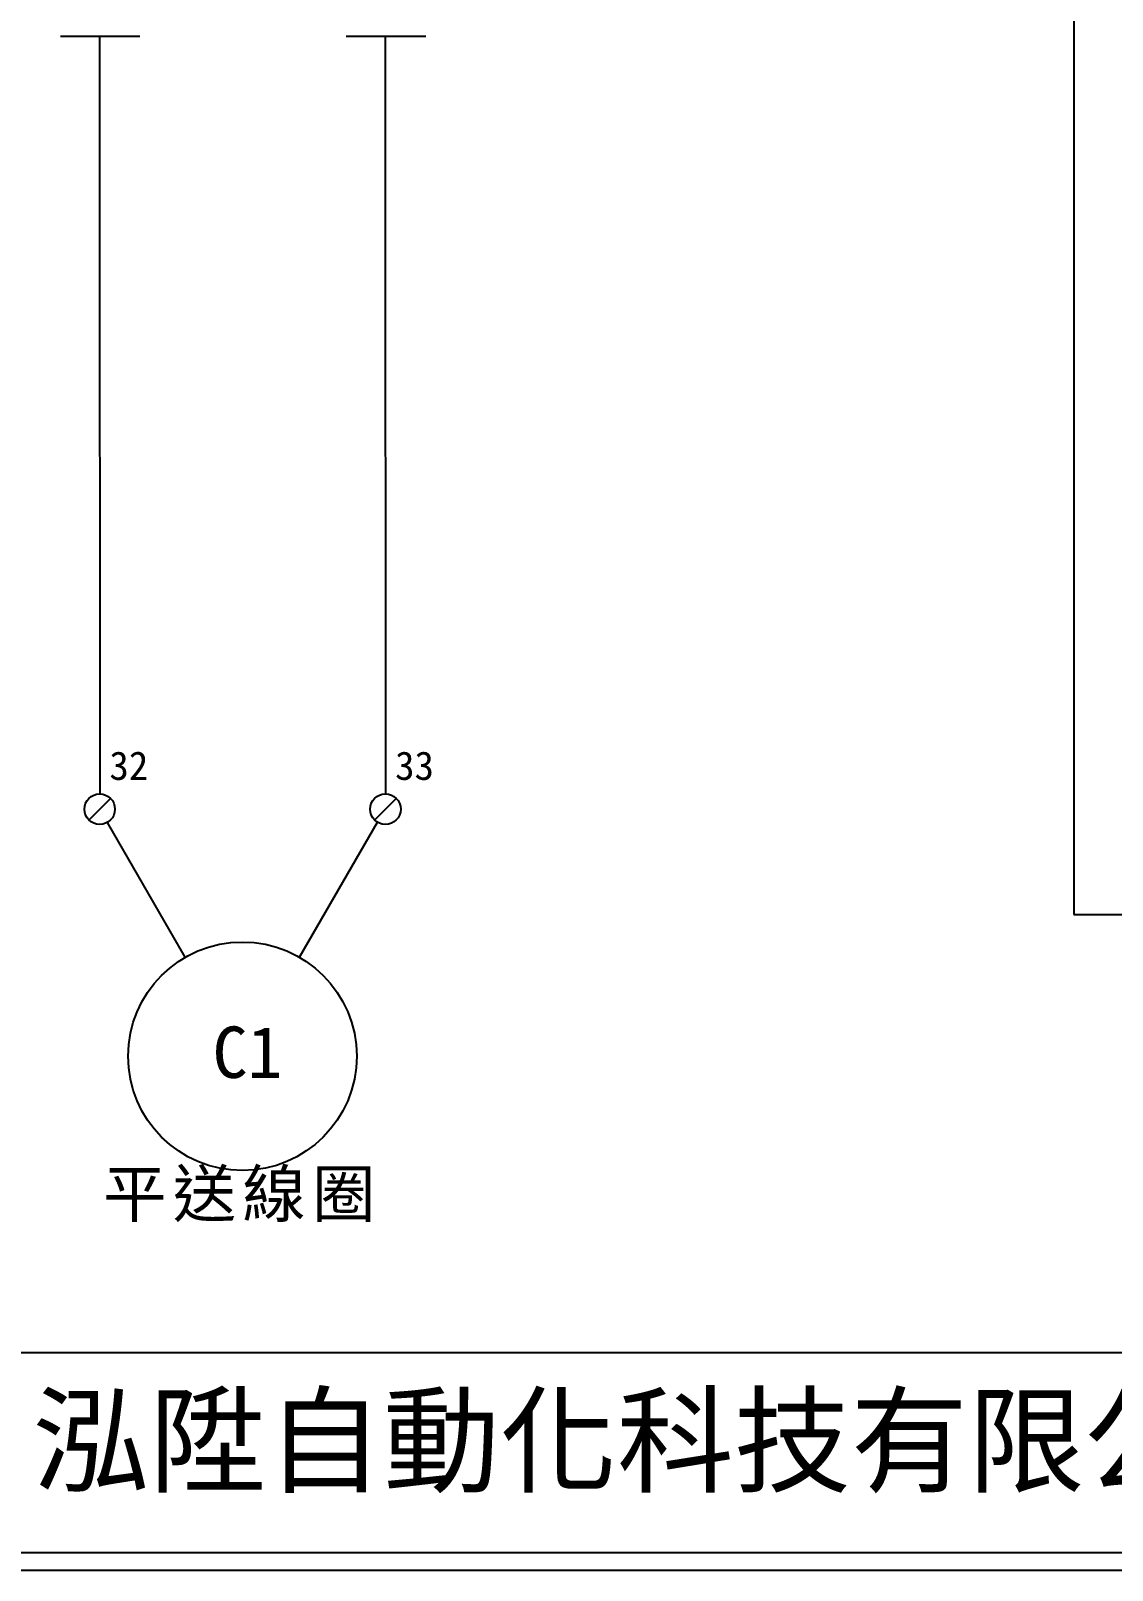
# Model space of a CAD drawing. Extents: x 10 to 297, y 3 to 207.
# Drawn here: x 48.5 to 124.2, y 3 to 110.8 of the extents above; entities that cross this region are included whole.
import ezdxf

# ---------------------------------------------------------------- set-up
doc = ezdxf.new("R2010")
doc.units = 0
doc.layers.get('0').update_dxf_attribs({"linetype": 'CONTINUOUS'})
doc.layers.add('圖框層', color=7, linetype='CONTINUOUS')
doc.layers.add('標尺寸層', color=3, linetype='CONTINUOUS')
doc.styles.add('STSL', font='KAIU.TTF')
doc.styles.add('標楷體', font='KAIU.TTF')

msp = doc.modelspace()

# ---------------------------------------------------------------- linework, layer by layer
for p, q in [((121.51, 129.12), (121.51, 48.91)), ((53.29, 110.42), (53.29, 104.56)), ((73.29, 110.42), (73.29, 104.56)), ((53.29, 104.56), (53.31, 57.36)), ((73.29, 104.56), (73.31, 57.36)), ((54.07, 57.05), (52.55, 55.53)), ((74.07, 57.05), (72.55, 55.53)), ((59.3, 45.92), (53.85, 55.36)), ((67.3, 45.92), (72.76, 55.37)), ((121.51, 48.91), (227.2, 48.91))]:
    msp.add_line(p, q)
for centre, radius in [((53.31, 56.29), 1.07), ((73.31, 56.29), 1.07), ((63.3, 38.99), 8)]:
    msp.add_circle(centre, radius)
at = {"layer": '圖框層', "color": 7}
for p, q in [((11.25, 18.25), (295.75, 18.25)), ((11.25, 4.25), (295.75, 4.25)), ((10, 3), (297, 3))]:
    msp.add_line(p, q, dxfattribs=at)
at = {"layer": '標尺寸層', "color": 7}
for p, q in [((50.56, 110.42), (56.13, 110.42)), ((53.29, 110.42), (53.29, 104.56)), ((70.56, 110.42), (76.13, 110.42))]:
    msp.add_line(p, q, dxfattribs=at)

# ---------------------------------------------------------------- texts
at = {"color": 0, "insert": (63.3, 30.99), "char_height": 3.25, "width": 24.1454, "attachment_point": 2, "style": '標楷體'}
msp.add_mtext('{\\T1.1;平送線圈}', dxfattribs=at)
at = {"layer": '圖框層', "color": 4, "style": 'STSL'}
for s, height, p in [('32', 2, (53.99, 58.34)), ('33', 2, (73.99, 58.34)), ('C1', 3.6, (61.21, 37.47)), ('泓陞自動化科技有限公司', 6, (48.6, 9.08))]:
    msp.add_text(s, height=height, dxfattribs=at).set_placement(p)

doc.saveas('drawing.dxf')
